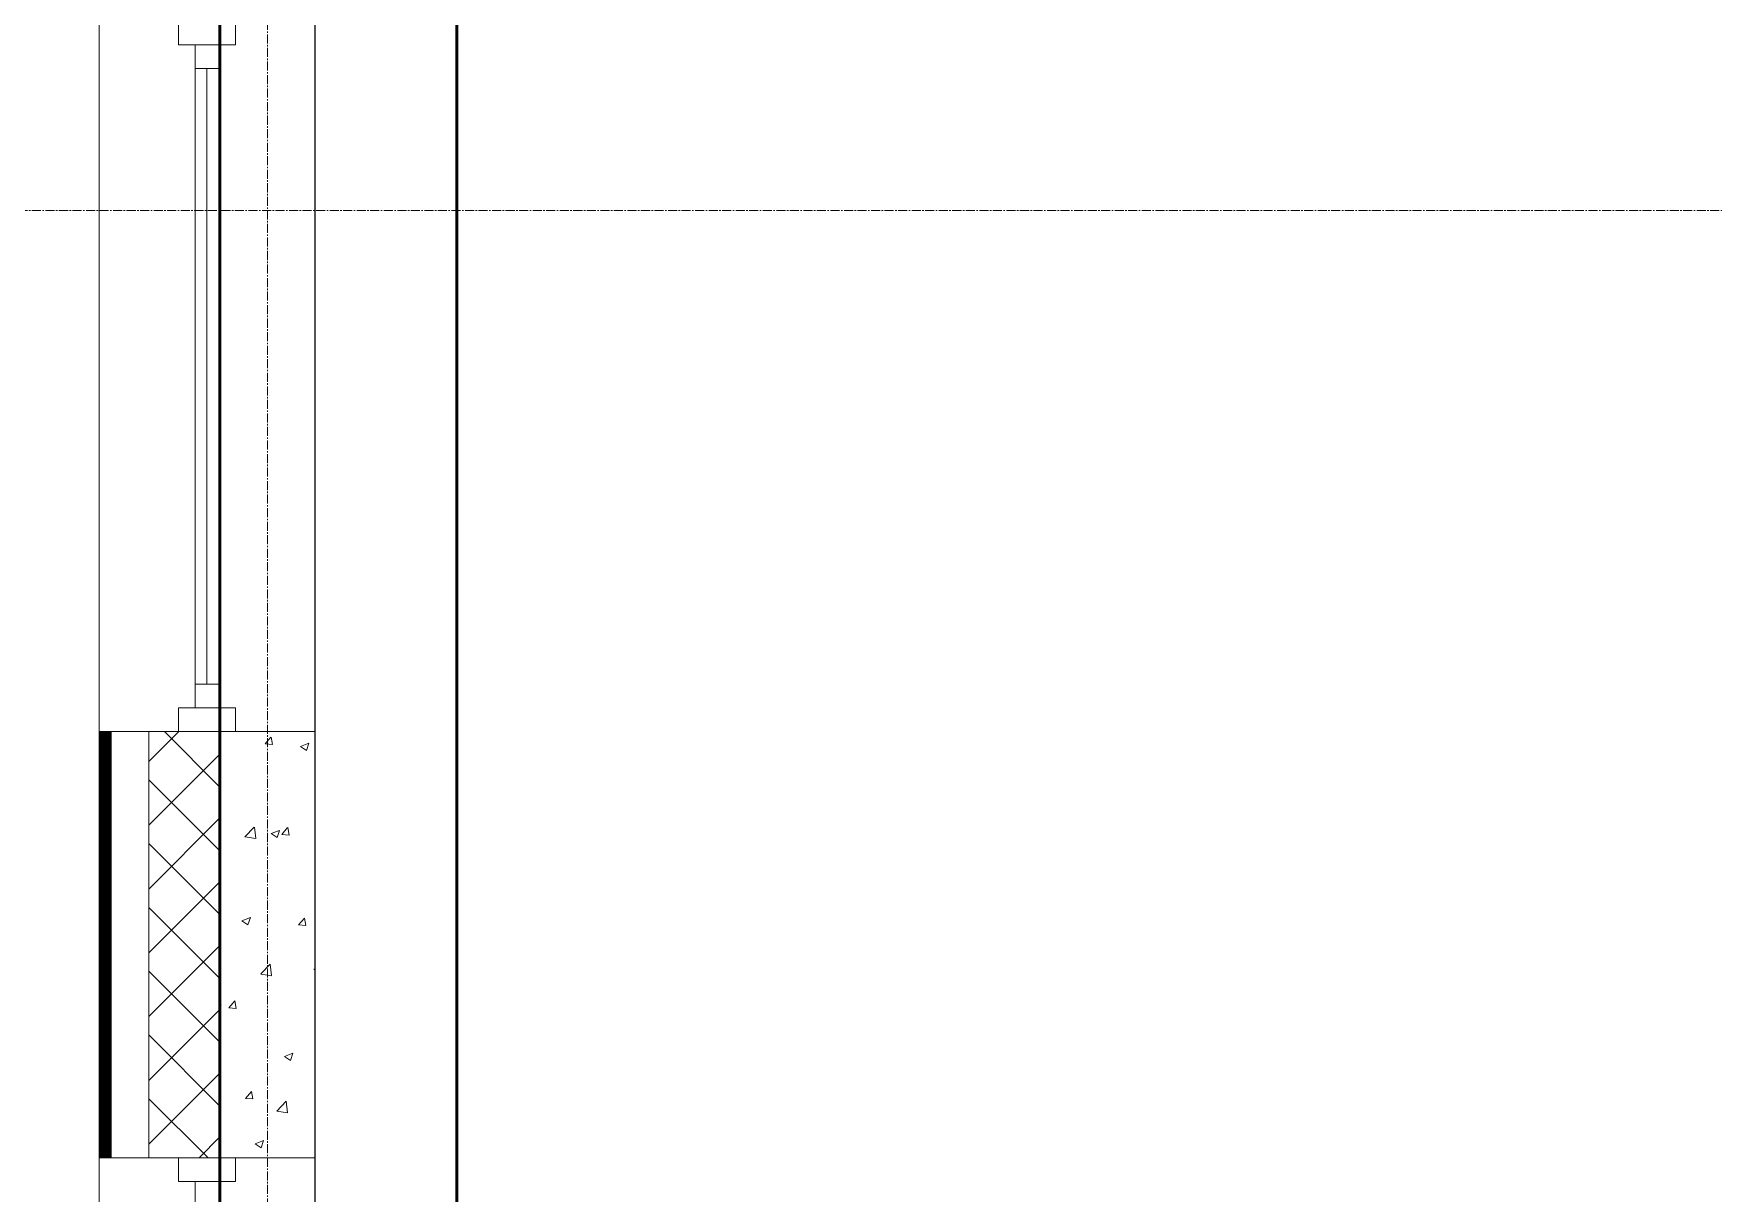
# Model space of a CAD drawing. Header units: millimetres. Extents: x -231292 to 573618, y -153144 to 564035.
# Drawn here: x 8390 to 11936, y -89420 to -86972 of the extents above; entities that cross this region are included whole.
import ezdxf

# ---------------------------------------------------------------- set-up
doc = ezdxf.new("R2010")
doc.units = ezdxf.units.MM
doc.linetypes.add('CENTER2', pattern=[28.575, 19.05, -3.175, 3.175, -3.175])
doc.layers.get('0').update_dxf_attribs({"color": 250})
for name, color, linetype, lineweight in [('A-Wall_Материал_Газоблок_Контур', 250, 'Continuous', 0), ('АР_Окна', 250, 'Continuous', 5), ('АР_Стены ПЕНОблок', 250, 'Continuous', 20), ('АР_Тонкая', 250, 'Continuous', 5), ('АР_Утеплитель', 250, 'Continuous', 0), ('АР_Штриховка', 250, 'Continuous', 0), ('РД_Оси_100', 250, 'Continuous', 0)]:
    doc.layers.add(name, color=color, linetype=linetype, lineweight=lineweight)
doc.layers.add('КР_Балки-0.5', color=60, linetype='Continuous', lineweight=50, plot=False)

# ---------------------------------------------------------------- blocks, each defined once
blk = doc.blocks.new('оси_рен')
at = {"layer": 'РД_Оси_100', "color": 251, "linetype": 'CENTER2', "true_color": 0x636466}
for p, q in [((1195652.916, 135558.25), (1195652.916, 223268.25)), ((1189697.958, 197413.25), (1241712.916, 197413.25))]:
    blk.add_line(p, q, dxfattribs=at)

msp = doc.modelspace()

# ---------------------------------------------------------------- linework, layer by layer
at = {"lineweight": -3}
msp.add_lwpolyline([(21283.458, -80265.283), (8983.458, -80265.283), (8983.458, -98050.283), (21283.458, -98050.283)], close=True, dxfattribs=at)
at = {"layer": 'A-Wall_Материал_Газоблок_Контур', "color": 18, "linetype": 'Continuous', "lineweight": 0, "true_color": 0x000000}
for p, q in [((8528.458, -86945.283), (8528.458, -88445.283)), ((8983.458, -88445.283), (8983.458, -86945.283)), ((8528.458, -89345.283), (8528.458, -91745.283)), ((8983.458, -91745.283), (8983.458, -89345.283))]:
    msp.add_line(p, q, dxfattribs=at)
at = {"layer": 'АР_Окна', "color": 18, "linetype": 'Continuous', "lineweight": 5, "true_color": 0x000000}
for p, q in [((8528.458, -86945.283), (8528.458, -88445.283)), ((8983.458, -86945.283), (8983.458, -88445.283)), ((8730.958, -87045.283), (8780.958, -87045.283)), ((8755.958, -87045.283), (8755.958, -88345.283)), ((8730.958, -88345.283), (8780.958, -88345.283)), ((8528.458, -89345.283), (8528.458, -91745.283)), ((8815.958, -89345.283), (8695.958, -89345.283)), ((8695.958, -89345.283), (8695.958, -89395.283)), ((8815.958, -89395.283), (8815.958, -89345.283)), ((8983.458, -89345.283), (8983.458, -91745.283)), ((8695.958, -89395.283), (8815.958, -89395.283)), ((8730.958, -89395.283), (8780.958, -89395.283)), ((8730.958, -91695.283), (8730.958, -89395.283)), ((8780.958, -89395.283), (8780.958, -91695.283))]:
    msp.add_line(p, q, dxfattribs=at)
for points in [[(8815.958, -86995.283), (8815.958, -86945.283), (8695.958, -86945.283), (8695.958, -86995.283)], [(8730.958, -86995.283), (8780.958, -86995.283), (8780.958, -88395.283), (8730.958, -88395.283)], [(8815.958, -88395.283), (8815.958, -88445.283), (8695.958, -88445.283), (8695.958, -88395.283)]]:
    msp.add_lwpolyline(points, close=True, dxfattribs=at)
at = {"layer": 'АР_Стены ПЕНОблок', "color": 18, "linetype": 'Continuous', "lineweight": 20, "true_color": 0x000000}
for p, q in [((8983.458, -88445.283), (8783.458, -88445.283)), ((8783.458, -88445.283), (8783.458, -89345.283)), ((8983.458, -89345.283), (8983.458, -88445.283)), ((8783.458, -89345.283), (8983.458, -89345.283))]:
    msp.add_line(p, q, dxfattribs=at)
at = {"layer": 'АР_Тонкая', "color": 18, "linetype": 'Continuous', "lineweight": 5, "true_color": 0x000000}
for p, q in [((8553.458, -88445.283), (8528.458, -88445.283)), ((8528.458, -88445.283), (8528.458, -89345.283)), ((8633.458, -88445.283), (8553.458, -88445.283)), ((8553.458, -88445.283), (8553.458, -89345.283)), ((8553.458, -89345.283), (8553.458, -88445.283)), ((8633.458, -89345.283), (8633.458, -88445.283)), ((8528.458, -89345.283), (8553.458, -89345.283)), ((8553.458, -89345.283), (8633.458, -89345.283))]:
    msp.add_line(p, q, dxfattribs=at)
at = {"layer": 'АР_Утеплитель', "color": 18, "linetype": 'Continuous', "lineweight": 0, "true_color": 0x000000}
for p, q in [((8783.458, -88445.283), (8633.458, -88445.283)), ((8633.458, -88445.283), (8633.458, -89345.283)), ((8783.458, -89345.283), (8783.458, -88445.283)), ((8633.458, -89345.283), (8783.458, -89345.283))]:
    msp.add_line(p, q, dxfattribs=at)
at = {"layer": 'АР_Штриховка', "color": 18, "linetype": 'Continuous', "lineweight": 0, "true_color": 0x000000}
for p, q in [((8528.458, -88446.283), (8553.458, -88446.283)), ((8528.458, -88447.283), (8553.458, -88447.283)), ((8528.458, -88448.283), (8553.458, -88448.283)), ((8528.458, -88449.283), (8553.458, -88449.283)), ((8528.458, -88450.283), (8553.458, -88450.283)), ((8528.458, -88451.283), (8553.458, -88451.283)), ((8528.458, -88452.283), (8553.458, -88452.283)), ((8528.458, -88453.283), (8553.458, -88453.283)), ((8528.458, -88454.283), (8553.458, -88454.283)), ((8528.458, -88455.283), (8553.458, -88455.283)), ((8528.458, -88456.283), (8553.458, -88456.283)), ((8528.458, -88457.283), (8553.458, -88457.283)), ((8528.458, -88458.283), (8553.458, -88458.283)), ((8528.458, -88459.283), (8553.458, -88459.283)), ((8528.458, -88460.283), (8553.458, -88460.283)), ((8528.458, -88461.283), (8553.458, -88461.283)), ((8528.458, -88462.283), (8553.458, -88462.283)), ((8528.458, -88463.283), (8553.458, -88463.283)), ((8528.458, -88464.283), (8553.458, -88464.283)), ((8528.458, -88465.283), (8553.458, -88465.283)), ((8528.458, -88466.283), (8553.458, -88466.283)), ((8528.458, -88467.283), (8553.458, -88467.283)), ((8528.458, -88468.283), (8553.458, -88468.283)), ((8528.458, -88469.283), (8553.458, -88469.283)), ((8528.458, -88470.283), (8553.458, -88470.283)), ((8528.458, -88471.283), (8553.458, -88471.283)), ((8528.458, -88472.283), (8553.458, -88472.283)), ((8528.458, -88473.283), (8553.458, -88473.283)), ((8528.458, -88474.283), (8553.458, -88474.283)), ((8528.458, -88475.283), (8553.458, -88475.283)), ((8528.458, -88476.283), (8553.458, -88476.283)), ((8528.458, -88477.283), (8553.458, -88477.283)), ((8528.458, -88478.283), (8553.458, -88478.283)), ((8528.458, -88479.283), (8553.458, -88479.283)), ((8633.458, -88508.17), (8696.345, -88445.283)), ((8783.458, -88562.281), (8666.46, -88445.283)), ((8878.828, -88471.313), (8891.073, -88456.72)), ((8878.828, -88471.314), (8894.01, -88472.642)), ((8894.186, -88472.61), (8891.25, -88456.688)), ((8953.407, -88476.447), (8966.042, -88484.969)), ((8953.429, -88476.399), (8971.214, -88469.572)), ((8966.049, -88484.971), (8971.199, -88469.622)), ((8528.458, -88480.283), (8553.458, -88480.283)), ((8528.458, -88481.283), (8553.458, -88481.283)), ((8528.458, -88482.283), (8553.458, -88482.283)), ((8528.458, -88483.283), (8553.458, -88483.283)), ((8528.458, -88484.283), (8553.458, -88484.283)), ((8528.458, -88485.283), (8553.458, -88485.283)), ((8528.458, -88486.283), (8553.458, -88486.283)), ((8528.458, -88487.283), (8553.458, -88487.283)), ((8528.458, -88488.283), (8553.458, -88488.283)), ((8528.458, -88489.283), (8553.458, -88489.283)), ((8528.458, -88490.283), (8553.458, -88490.283)), ((8528.458, -88491.283), (8553.458, -88491.283)), ((8528.458, -88492.283), (8553.458, -88492.283)), ((8528.458, -88493.283), (8553.458, -88493.283)), ((8528.458, -88494.283), (8553.458, -88494.283)), ((8528.458, -88495.283), (8553.458, -88495.283)), ((8528.458, -88496.283), (8553.458, -88496.283)), ((8528.458, -88497.283), (8553.458, -88497.283)), ((8528.458, -88498.283), (8553.458, -88498.283)), ((8528.458, -88499.283), (8553.458, -88499.283)), ((8528.458, -88500.283), (8553.458, -88500.283)), ((8528.458, -88501.283), (8553.458, -88501.283)), ((8528.458, -88502.283), (8553.458, -88502.283)), ((8528.458, -88503.283), (8553.458, -88503.283)), ((8528.458, -88504.283), (8553.458, -88504.283)), ((8528.458, -88505.283), (8553.458, -88505.283)), ((8528.458, -88506.283), (8553.458, -88506.283)), ((8528.458, -88507.283), (8553.458, -88507.283)), ((8528.458, -88508.283), (8553.458, -88508.283)), ((8528.458, -88509.283), (8553.458, -88509.283)), ((8528.458, -88510.283), (8553.458, -88510.283)), ((8528.458, -88511.283), (8553.458, -88511.283)), ((8528.458, -88512.283), (8553.458, -88512.283)), ((8528.458, -88513.283), (8553.458, -88513.283)), ((8528.458, -88514.283), (8553.458, -88514.283)), ((8528.458, -88515.283), (8553.458, -88515.283)), ((8633.458, -88642.874), (8783.458, -88492.874)), ((8528.458, -88516.283), (8553.458, -88516.283)), ((8528.458, -88517.283), (8553.458, -88517.283)), ((8528.458, -88518.283), (8553.458, -88518.283)), ((8528.458, -88519.283), (8553.458, -88519.283)), ((8528.458, -88520.283), (8553.458, -88520.283)), ((8528.458, -88521.283), (8553.458, -88521.283)), ((8528.458, -88522.283), (8553.458, -88522.283)), ((8528.458, -88523.283), (8553.458, -88523.283)), ((8528.458, -88524.283), (8553.458, -88524.283)), ((8528.458, -88525.283), (8553.458, -88525.283)), ((8528.458, -88526.283), (8553.458, -88526.283)), ((8528.458, -88527.283), (8553.458, -88527.283)), ((8528.458, -88528.283), (8553.458, -88528.283)), ((8528.458, -88529.283), (8553.458, -88529.283)), ((8528.458, -88530.283), (8553.458, -88530.283)), ((8528.458, -88531.283), (8553.458, -88531.283)), ((8528.458, -88532.283), (8553.458, -88532.283)), ((8528.458, -88533.283), (8553.458, -88533.283)), ((8528.458, -88534.283), (8553.458, -88534.283)), ((8528.458, -88535.283), (8553.458, -88535.283)), ((8528.458, -88536.283), (8553.458, -88536.283)), ((8528.458, -88537.283), (8553.458, -88537.283)), ((8528.458, -88538.283), (8553.458, -88538.283)), ((8528.458, -88539.283), (8553.458, -88539.283)), ((8528.458, -88540.283), (8553.458, -88540.283)), ((8528.458, -88541.283), (8553.458, -88541.283)), ((8528.458, -88542.283), (8553.458, -88542.283)), ((8528.458, -88543.283), (8553.458, -88543.283)), ((8528.458, -88544.283), (8553.458, -88544.283)), ((8528.458, -88545.283), (8553.458, -88545.283)), ((8528.458, -88546.283), (8553.458, -88546.283)), ((8528.458, -88547.283), (8553.458, -88547.283)), ((8528.458, -88548.283), (8553.458, -88548.283)), ((8528.458, -88549.283), (8553.458, -88549.283)), ((8528.458, -88550.283), (8553.458, -88550.283)), ((8783.458, -88696.985), (8633.458, -88546.985)), ((8528.458, -88551.283), (8553.458, -88551.283)), ((8528.458, -88552.283), (8553.458, -88552.283)), ((8528.458, -88553.283), (8553.458, -88553.283)), ((8528.458, -88554.283), (8553.458, -88554.283)), ((8528.458, -88555.283), (8553.458, -88555.283)), ((8528.458, -88556.283), (8553.458, -88556.283)), ((8528.458, -88557.283), (8553.458, -88557.283)), ((8528.458, -88558.283), (8553.458, -88558.283)), ((8528.458, -88559.283), (8553.458, -88559.283)), ((8528.458, -88560.283), (8553.458, -88560.283)), ((8528.458, -88561.283), (8553.458, -88561.283)), ((8528.458, -88562.283), (8553.458, -88562.283)), ((8528.458, -88563.283), (8553.458, -88563.283)), ((8528.458, -88564.283), (8553.458, -88564.283)), ((8528.458, -88565.283), (8553.458, -88565.283)), ((8528.458, -88566.283), (8553.458, -88566.283)), ((8528.458, -88567.283), (8553.458, -88567.283)), ((8528.458, -88568.283), (8553.458, -88568.283)), ((8528.458, -88569.283), (8553.458, -88569.283)), ((8528.458, -88570.283), (8553.458, -88570.283)), ((8528.458, -88571.283), (8553.458, -88571.283)), ((8528.458, -88572.283), (8553.458, -88572.283)), ((8528.458, -88573.283), (8553.458, -88573.283)), ((8528.458, -88574.283), (8553.458, -88574.283)), ((8528.458, -88575.283), (8553.458, -88575.283)), ((8528.458, -88576.283), (8553.458, -88576.283)), ((8528.458, -88577.283), (8553.458, -88577.283)), ((8528.458, -88578.283), (8553.458, -88578.283)), ((8528.458, -88579.283), (8553.458, -88579.283)), ((8528.458, -88580.283), (8553.458, -88580.283)), ((8528.458, -88581.283), (8553.458, -88581.283)), ((8528.458, -88582.283), (8553.458, -88582.283)), ((8528.458, -88583.283), (8553.458, -88583.283)), ((8528.458, -88584.283), (8553.458, -88584.283)), ((8528.458, -88585.283), (8553.458, -88585.283)), ((8528.458, -88586.283), (8553.458, -88586.283)), ((8528.458, -88587.283), (8553.458, -88587.283)), ((8528.458, -88588.283), (8553.458, -88588.283)), ((8528.458, -88589.283), (8553.458, -88589.283)), ((8528.458, -88590.283), (8553.458, -88590.283)), ((8528.458, -88591.283), (8553.458, -88591.283)), ((8528.458, -88592.283), (8553.458, -88592.283)), ((8528.458, -88593.283), (8553.458, -88593.283)), ((8528.458, -88594.283), (8553.458, -88594.283)), ((8528.458, -88595.283), (8553.458, -88595.283)), ((8528.458, -88596.283), (8553.458, -88596.283)), ((8528.458, -88597.283), (8553.458, -88597.283)), ((8528.458, -88598.283), (8553.458, -88598.283)), ((8528.458, -88599.283), (8553.458, -88599.283)), ((8528.458, -88600.283), (8553.458, -88600.283)), ((8528.458, -88601.283), (8553.458, -88601.283)), ((8528.458, -88602.283), (8553.458, -88602.283)), ((8528.458, -88603.283), (8553.458, -88603.283)), ((8528.458, -88604.283), (8553.458, -88604.283)), ((8528.458, -88605.283), (8553.458, -88605.283)), ((8528.458, -88606.283), (8553.458, -88606.283)), ((8528.458, -88607.283), (8553.458, -88607.283)), ((8528.458, -88608.283), (8553.458, -88608.283)), ((8528.458, -88609.283), (8553.458, -88609.283)), ((8528.458, -88610.283), (8553.458, -88610.283)), ((8528.458, -88611.283), (8553.458, -88611.283)), ((8528.458, -88612.283), (8553.458, -88612.283)), ((8528.458, -88613.283), (8553.458, -88613.283)), ((8528.458, -88614.283), (8553.458, -88614.283)), ((8528.458, -88615.283), (8553.458, -88615.283)), ((8528.458, -88616.283), (8553.458, -88616.283)), ((8528.458, -88617.283), (8553.458, -88617.283)), ((8528.458, -88618.283), (8553.458, -88618.283)), ((8528.458, -88619.283), (8553.458, -88619.283)), ((8528.458, -88620.283), (8553.458, -88620.283)), ((8528.458, -88621.283), (8553.458, -88621.283)), ((8528.458, -88622.283), (8553.458, -88622.283)), ((8528.458, -88623.283), (8553.458, -88623.283)), ((8528.458, -88624.283), (8553.458, -88624.283)), ((8528.458, -88625.283), (8553.458, -88625.283)), ((8528.458, -88626.283), (8553.458, -88626.283)), ((8528.458, -88627.283), (8553.458, -88627.283)), ((8528.458, -88628.283), (8553.458, -88628.283)), ((8528.458, -88629.283), (8553.458, -88629.283)), ((8528.458, -88630.283), (8553.458, -88630.283)), ((8528.458, -88631.283), (8553.458, -88631.283)), ((8528.458, -88632.283), (8553.458, -88632.283)), ((8528.458, -88633.283), (8553.458, -88633.283)), ((8528.458, -88634.283), (8553.458, -88634.283)), ((8528.458, -88635.283), (8553.458, -88635.283)), ((8528.458, -88636.283), (8553.458, -88636.283)), ((8528.458, -88637.283), (8553.458, -88637.283)), ((8528.458, -88638.283), (8553.458, -88638.283)), ((8528.458, -88639.283), (8553.458, -88639.283)), ((8528.458, -88640.283), (8553.458, -88640.283)), ((8528.458, -88641.283), (8553.458, -88641.283)), ((8528.458, -88642.283), (8553.458, -88642.283)), ((8528.458, -88643.283), (8553.458, -88643.283)), ((8528.458, -88644.283), (8553.458, -88644.283)), ((8528.458, -88645.283), (8553.458, -88645.283)), ((8528.458, -88646.283), (8553.458, -88646.283)), ((8528.458, -88647.283), (8553.458, -88647.283)), ((8528.458, -88648.283), (8553.458, -88648.283)), ((8528.458, -88649.283), (8553.458, -88649.283)), ((8528.458, -88650.283), (8553.458, -88650.283)), ((8528.458, -88651.283), (8553.458, -88651.283)), ((8528.458, -88652.283), (8553.458, -88652.283)), ((8528.458, -88653.283), (8553.458, -88653.283)), ((8528.458, -88654.283), (8553.458, -88654.283)), ((8528.458, -88655.283), (8553.458, -88655.283)), ((8528.458, -88656.283), (8553.458, -88656.283)), ((8528.458, -88657.283), (8553.458, -88657.283)), ((8633.458, -88777.578), (8783.458, -88627.578)), ((8836.186, -88667.508), (8855.97, -88646.889)), ((8858.822, -88671.006), (8856.016, -88646.884)), ((8891.627, -88660.587), (8909.411, -88653.76)), ((8904.246, -88669.159), (8909.397, -88653.81)), ((8914.072, -88662.37), (8926.317, -88647.777)), ((8929.429, -88663.666), (8926.492, -88647.745)), ((8528.458, -88658.283), (8553.458, -88658.283)), ((8528.458, -88659.283), (8553.458, -88659.283)), ((8528.458, -88660.283), (8553.458, -88660.283)), ((8528.458, -88661.283), (8553.458, -88661.283)), ((8528.458, -88662.283), (8553.458, -88662.283)), ((8528.458, -88663.283), (8553.458, -88663.283)), ((8528.458, -88664.283), (8553.458, -88664.283)), ((8528.458, -88665.283), (8553.458, -88665.283)), ((8528.458, -88666.283), (8553.458, -88666.283)), ((8528.458, -88667.283), (8553.458, -88667.283)), ((8528.458, -88668.283), (8553.458, -88668.283)), ((8528.458, -88669.283), (8553.458, -88669.283)), ((8528.458, -88670.283), (8553.458, -88670.283)), ((8528.458, -88671.283), (8553.458, -88671.283)), ((8528.458, -88672.283), (8553.458, -88672.283)), ((8528.458, -88673.283), (8553.458, -88673.283)), ((8528.458, -88674.283), (8553.458, -88674.283)), ((8528.458, -88675.283), (8553.458, -88675.283)), ((8528.458, -88676.283), (8553.458, -88676.283)), ((8528.458, -88677.283), (8553.458, -88677.283)), ((8528.458, -88678.283), (8553.458, -88678.283)), ((8528.458, -88679.283), (8553.458, -88679.283)), ((8528.458, -88680.283), (8553.458, -88680.283)), ((8528.458, -88681.283), (8553.458, -88681.283)), ((8528.458, -88682.283), (8553.458, -88682.283)), ((8528.458, -88683.283), (8553.458, -88683.283)), ((8528.458, -88684.283), (8553.458, -88684.283)), ((8528.458, -88685.283), (8553.458, -88685.283)), ((8528.458, -88686.283), (8553.458, -88686.283)), ((8528.458, -88687.283), (8553.458, -88687.283)), ((8528.458, -88688.283), (8553.458, -88688.283)), ((8528.458, -88689.283), (8553.458, -88689.283)), ((8528.458, -88690.283), (8553.458, -88690.283)), ((8528.458, -88691.283), (8553.458, -88691.283)), ((8528.458, -88692.283), (8553.458, -88692.283)), ((8783.458, -88831.689), (8633.458, -88681.689)), ((8836.22, -88667.579), (8858.81, -88671.083)), ((8891.605, -88660.635), (8904.24, -88669.157)), ((8914.072, -88662.371), (8929.254, -88663.699)), ((8528.458, -88693.283), (8553.458, -88693.283)), ((8528.458, -88694.283), (8553.458, -88694.283)), ((8528.458, -88695.283), (8553.458, -88695.283)), ((8528.458, -88696.283), (8553.458, -88696.283)), ((8528.458, -88697.283), (8553.458, -88697.283)), ((8528.458, -88698.283), (8553.458, -88698.283)), ((8528.458, -88699.283), (8553.458, -88699.283)), ((8528.458, -88700.283), (8553.458, -88700.283)), ((8528.458, -88701.283), (8553.458, -88701.283)), ((8528.458, -88702.283), (8553.458, -88702.283)), ((8528.458, -88703.283), (8553.458, -88703.283)), ((8528.458, -88704.283), (8553.458, -88704.283)), ((8528.458, -88705.283), (8553.458, -88705.283)), ((8528.458, -88706.283), (8553.458, -88706.283)), ((8528.458, -88707.283), (8553.458, -88707.283)), ((8528.458, -88708.283), (8553.458, -88708.283)), ((8528.458, -88709.283), (8553.458, -88709.283)), ((8528.458, -88710.283), (8553.458, -88710.283)), ((8528.458, -88711.283), (8553.458, -88711.283)), ((8528.458, -88712.283), (8553.458, -88712.283)), ((8528.458, -88713.283), (8553.458, -88713.283)), ((8528.458, -88714.283), (8553.458, -88714.283)), ((8528.458, -88715.283), (8553.458, -88715.283)), ((8528.458, -88716.283), (8553.458, -88716.283)), ((8528.458, -88717.283), (8553.458, -88717.283)), ((8528.458, -88718.283), (8553.458, -88718.283)), ((8528.458, -88719.283), (8553.458, -88719.283)), ((8528.458, -88720.283), (8553.458, -88720.283)), ((8528.458, -88721.283), (8553.458, -88721.283)), ((8528.458, -88722.283), (8553.458, -88722.283)), ((8528.458, -88723.283), (8553.458, -88723.283)), ((8528.458, -88724.283), (8553.458, -88724.283)), ((8528.458, -88725.283), (8553.458, -88725.283)), ((8528.458, -88726.283), (8553.458, -88726.283)), ((8528.458, -88727.283), (8553.458, -88727.283)), ((8528.458, -88728.283), (8553.458, -88728.283)), ((8528.458, -88729.283), (8553.458, -88729.283)), ((8528.458, -88730.283), (8553.458, -88730.283)), ((8528.458, -88731.283), (8553.458, -88731.283)), ((8528.458, -88732.283), (8553.458, -88732.283)), ((8528.458, -88733.283), (8553.458, -88733.283)), ((8528.458, -88734.283), (8553.458, -88734.283)), ((8528.458, -88735.283), (8553.458, -88735.283)), ((8528.458, -88736.283), (8553.458, -88736.283)), ((8528.458, -88737.283), (8553.458, -88737.283)), ((8528.458, -88738.283), (8553.458, -88738.283)), ((8528.458, -88739.283), (8553.458, -88739.283)), ((8528.458, -88740.283), (8553.458, -88740.283)), ((8528.458, -88741.283), (8553.458, -88741.283)), ((8528.458, -88742.283), (8553.458, -88742.283)), ((8528.458, -88743.283), (8553.458, -88743.283)), ((8528.458, -88744.283), (8553.458, -88744.283)), ((8528.458, -88745.283), (8553.458, -88745.283)), ((8528.458, -88746.283), (8553.458, -88746.283)), ((8528.458, -88747.283), (8553.458, -88747.283)), ((8528.458, -88748.283), (8553.458, -88748.283)), ((8528.458, -88749.283), (8553.458, -88749.283)), ((8528.458, -88750.283), (8553.458, -88750.283)), ((8528.458, -88751.283), (8553.458, -88751.283)), ((8528.458, -88752.283), (8553.458, -88752.283)), ((8528.458, -88753.283), (8553.458, -88753.283)), ((8528.458, -88754.283), (8553.458, -88754.283)), ((8528.458, -88755.283), (8553.458, -88755.283)), ((8528.458, -88756.283), (8553.458, -88756.283)), ((8528.458, -88757.283), (8553.458, -88757.283)), ((8528.458, -88758.283), (8553.458, -88758.283)), ((8528.458, -88759.283), (8553.458, -88759.283)), ((8528.458, -88760.283), (8553.458, -88760.283)), ((8528.458, -88761.283), (8553.458, -88761.283)), ((8528.458, -88762.283), (8553.458, -88762.283)), ((8528.458, -88763.283), (8553.458, -88763.283)), ((8633.458, -88912.281), (8783.458, -88762.281)), ((8528.458, -88764.283), (8553.458, -88764.283)), ((8528.458, -88765.283), (8553.458, -88765.283)), ((8528.458, -88766.283), (8553.458, -88766.283)), ((8528.458, -88767.283), (8553.458, -88767.283)), ((8528.458, -88768.283), (8553.458, -88768.283)), ((8528.458, -88769.283), (8553.458, -88769.283)), ((8528.458, -88770.283), (8553.458, -88770.283)), ((8528.458, -88771.283), (8553.458, -88771.283)), ((8528.458, -88772.283), (8553.458, -88772.283)), ((8528.458, -88773.283), (8553.458, -88773.283)), ((8528.458, -88774.283), (8553.458, -88774.283)), ((8528.458, -88775.283), (8553.458, -88775.283)), ((8528.458, -88776.283), (8553.458, -88776.283)), ((8528.458, -88777.283), (8553.458, -88777.283)), ((8528.458, -88778.283), (8553.458, -88778.283)), ((8528.458, -88779.283), (8553.458, -88779.283)), ((8528.458, -88780.283), (8553.458, -88780.283)), ((8528.458, -88781.283), (8553.458, -88781.283)), ((8528.458, -88782.283), (8553.458, -88782.283)), ((8528.458, -88783.283), (8553.458, -88783.283)), ((8528.458, -88784.283), (8553.458, -88784.283)), ((8528.458, -88785.283), (8553.458, -88785.283)), ((8528.458, -88786.283), (8553.458, -88786.283)), ((8528.458, -88787.283), (8553.458, -88787.283)), ((8528.458, -88788.283), (8553.458, -88788.283)), ((8528.458, -88789.283), (8553.458, -88789.283)), ((8528.458, -88790.283), (8553.458, -88790.283)), ((8528.458, -88791.283), (8553.458, -88791.283)), ((8528.458, -88792.283), (8553.458, -88792.283)), ((8528.458, -88793.283), (8553.458, -88793.283)), ((8528.458, -88794.283), (8553.458, -88794.283)), ((8528.458, -88795.283), (8553.458, -88795.283)), ((8528.458, -88796.283), (8553.458, -88796.283)), ((8528.458, -88797.283), (8553.458, -88797.283)), ((8528.458, -88798.283), (8553.458, -88798.283)), ((8528.458, -88799.283), (8553.458, -88799.283)), ((8528.458, -88800.283), (8553.458, -88800.283)), ((8528.458, -88801.283), (8553.458, -88801.283)), ((8528.458, -88802.283), (8553.458, -88802.283)), ((8528.458, -88803.283), (8553.458, -88803.283)), ((8528.458, -88804.283), (8553.458, -88804.283)), ((8528.458, -88805.283), (8553.458, -88805.283)), ((8528.458, -88806.283), (8553.458, -88806.283)), ((8528.458, -88807.283), (8553.458, -88807.283)), ((8528.458, -88808.283), (8553.458, -88808.283)), ((8528.458, -88809.283), (8553.458, -88809.283)), ((8528.458, -88810.283), (8553.458, -88810.283)), ((8528.458, -88811.283), (8553.458, -88811.283)), ((8528.458, -88812.283), (8553.458, -88812.283)), ((8528.458, -88813.283), (8553.458, -88813.283)), ((8528.458, -88814.283), (8553.458, -88814.283)), ((8528.458, -88815.283), (8553.458, -88815.283)), ((8528.458, -88816.283), (8553.458, -88816.283)), ((8528.458, -88817.283), (8553.458, -88817.283)), ((8528.458, -88818.283), (8553.458, -88818.283)), ((8528.458, -88819.283), (8553.458, -88819.283)), ((8528.458, -88820.283), (8553.458, -88820.283)), ((8528.458, -88821.283), (8553.458, -88821.283)), ((8528.458, -88822.283), (8553.458, -88822.283)), ((8528.458, -88823.283), (8553.458, -88823.283)), ((8528.458, -88824.283), (8553.458, -88824.283)), ((8528.458, -88825.283), (8553.458, -88825.283)), ((8528.458, -88826.283), (8553.458, -88826.283)), ((8528.458, -88827.283), (8553.458, -88827.283)), ((8528.458, -88828.283), (8553.458, -88828.283)), ((8528.458, -88829.283), (8553.458, -88829.283)), ((8528.458, -88830.283), (8553.458, -88830.283)), ((8528.458, -88831.283), (8553.458, -88831.283)), ((8528.458, -88832.283), (8553.458, -88832.283)), ((8528.458, -88833.283), (8553.458, -88833.283)), ((8528.458, -88834.283), (8553.458, -88834.283)), ((8783.458, -88966.393), (8633.458, -88816.393)), ((8528.458, -88835.283), (8553.458, -88835.283)), ((8528.458, -88836.283), (8553.458, -88836.283)), ((8528.458, -88837.283), (8553.458, -88837.283)), ((8528.458, -88838.283), (8553.458, -88838.283)), ((8528.458, -88839.283), (8553.458, -88839.283)), ((8528.458, -88840.283), (8553.458, -88840.283)), ((8528.458, -88841.283), (8553.458, -88841.283)), ((8528.458, -88842.283), (8553.458, -88842.283)), ((8528.458, -88843.283), (8553.458, -88843.283)), ((8528.458, -88844.283), (8553.458, -88844.283)), ((8528.458, -88845.283), (8553.458, -88845.283)), ((8528.458, -88846.283), (8553.458, -88846.283)), ((8528.458, -88847.283), (8553.458, -88847.283)), ((8528.458, -88848.283), (8553.458, -88848.283)), ((8528.458, -88849.283), (8553.458, -88849.283)), ((8528.458, -88850.283), (8553.458, -88850.283)), ((8528.458, -88851.283), (8553.458, -88851.283)), ((8528.458, -88852.283), (8553.458, -88852.283)), ((8528.458, -88853.283), (8553.458, -88853.283)), ((8528.458, -88854.283), (8553.458, -88854.283)), ((8528.458, -88855.283), (8553.458, -88855.283)), ((8528.458, -88856.283), (8553.458, -88856.283)), ((8528.458, -88857.283), (8553.458, -88857.283)), ((8528.458, -88858.283), (8553.458, -88858.283)), ((8528.458, -88859.283), (8553.458, -88859.283)), ((8528.458, -88860.283), (8553.458, -88860.283)), ((8528.458, -88861.283), (8553.458, -88861.283)), ((8528.458, -88862.283), (8553.458, -88862.283)), ((8528.458, -88863.283), (8553.458, -88863.283)), ((8528.458, -88864.283), (8553.458, -88864.283)), ((8528.458, -88865.283), (8553.458, -88865.283)), ((8528.458, -88866.283), (8553.458, -88866.283)), ((8528.458, -88867.283), (8553.458, -88867.283)), ((8528.458, -88868.283), (8553.458, -88868.283)), ((8528.458, -88869.283), (8553.458, -88869.283)), ((8829.803, -88844.822), (8842.438, -88853.345)), ((8829.825, -88844.775), (8847.609, -88837.948)), ((8842.444, -88853.347), (8847.595, -88837.998)), ((8949.315, -88853.427), (8961.56, -88838.834)), ((8949.315, -88853.427), (8964.497, -88854.756)), ((8964.672, -88854.723), (8961.735, -88838.802)), ((8528.458, -88870.283), (8553.458, -88870.283)), ((8528.458, -88871.283), (8553.458, -88871.283)), ((8528.458, -88872.283), (8553.458, -88872.283)), ((8528.458, -88873.283), (8553.458, -88873.283)), ((8528.458, -88874.283), (8553.458, -88874.283)), ((8528.458, -88875.283), (8553.458, -88875.283)), ((8528.458, -88876.283), (8553.458, -88876.283)), ((8528.458, -88877.283), (8553.458, -88877.283)), ((8528.458, -88878.283), (8553.458, -88878.283)), ((8528.458, -88879.283), (8553.458, -88879.283)), ((8528.458, -88880.283), (8553.458, -88880.283)), ((8528.458, -88881.283), (8553.458, -88881.283)), ((8528.458, -88882.283), (8553.458, -88882.283)), ((8528.458, -88883.283), (8553.458, -88883.283)), ((8528.458, -88884.283), (8553.458, -88884.283)), ((8528.458, -88885.283), (8553.458, -88885.283)), ((8528.458, -88886.283), (8553.458, -88886.283)), ((8528.458, -88887.283), (8553.458, -88887.283)), ((8528.458, -88888.283), (8553.458, -88888.283)), ((8528.458, -88889.283), (8553.458, -88889.283)), ((8528.458, -88890.283), (8553.458, -88890.283)), ((8528.458, -88891.283), (8553.458, -88891.283)), ((8528.458, -88892.283), (8553.458, -88892.283)), ((8528.458, -88893.283), (8553.458, -88893.283)), ((8528.458, -88894.283), (8553.458, -88894.283)), ((8528.458, -88895.283), (8553.458, -88895.283)), ((8528.458, -88896.283), (8553.458, -88896.283)), ((8528.458, -88897.283), (8553.458, -88897.283)), ((8528.458, -88898.283), (8553.458, -88898.283)), ((8528.458, -88899.283), (8553.458, -88899.283)), ((8528.458, -88900.283), (8553.458, -88900.283)), ((8528.458, -88901.283), (8553.458, -88901.283)), ((8528.458, -88902.283), (8553.458, -88902.283)), ((8528.458, -88903.283), (8553.458, -88903.283)), ((8528.458, -88904.283), (8553.458, -88904.283)), ((8528.458, -88905.283), (8553.458, -88905.283)), ((8633.458, -89046.985), (8783.458, -88896.985)), ((8528.458, -88906.283), (8553.458, -88906.283)), ((8528.458, -88907.283), (8553.458, -88907.283)), ((8528.458, -88908.283), (8553.458, -88908.283)), ((8528.458, -88909.283), (8553.458, -88909.283)), ((8528.458, -88910.283), (8553.458, -88910.283)), ((8528.458, -88911.283), (8553.458, -88911.283)), ((8528.458, -88912.283), (8553.458, -88912.283)), ((8528.458, -88913.283), (8553.458, -88913.283)), ((8528.458, -88914.283), (8553.458, -88914.283)), ((8528.458, -88915.283), (8553.458, -88915.283)), ((8528.458, -88916.283), (8553.458, -88916.283)), ((8528.458, -88917.283), (8553.458, -88917.283)), ((8528.458, -88918.283), (8553.458, -88918.283)), ((8528.458, -88919.283), (8553.458, -88919.283)), ((8528.458, -88920.283), (8553.458, -88920.283)), ((8528.458, -88921.283), (8553.458, -88921.283)), ((8528.458, -88922.283), (8553.458, -88922.283)), ((8528.458, -88923.283), (8553.458, -88923.283)), ((8528.458, -88924.283), (8553.458, -88924.283)), ((8528.458, -88925.283), (8553.458, -88925.283)), ((8528.458, -88926.283), (8553.458, -88926.283)), ((8528.458, -88927.283), (8553.458, -88927.283)), ((8528.458, -88928.283), (8553.458, -88928.283)), ((8528.458, -88929.283), (8553.458, -88929.283)), ((8528.458, -88930.283), (8553.458, -88930.283)), ((8528.458, -88931.283), (8553.458, -88931.283)), ((8528.458, -88932.283), (8553.458, -88932.283)), ((8528.458, -88933.283), (8553.458, -88933.283)), ((8528.458, -88934.283), (8553.458, -88934.283)), ((8528.458, -88935.283), (8553.458, -88935.283)), ((8528.458, -88936.283), (8553.458, -88936.283)), ((8528.458, -88937.283), (8553.458, -88937.283)), ((8528.458, -88938.283), (8553.458, -88938.283)), ((8528.458, -88939.283), (8553.458, -88939.283)), ((8528.458, -88940.283), (8553.458, -88940.283)), ((8869.861, -88956.977), (8889.645, -88936.358)), ((8892.496, -88960.475), (8889.69, -88936.352)), ((8528.458, -88941.283), (8553.458, -88941.283)), ((8528.458, -88942.283), (8553.458, -88942.283)), ((8528.458, -88943.283), (8553.458, -88943.283)), ((8528.458, -88944.283), (8553.458, -88944.283)), ((8528.458, -88945.283), (8553.458, -88945.283)), ((8528.458, -88946.283), (8553.458, -88946.283)), ((8528.458, -88947.283), (8553.458, -88947.283)), ((8528.458, -88948.283), (8553.458, -88948.283)), ((8528.458, -88949.283), (8553.458, -88949.283)), ((8528.458, -88950.283), (8553.458, -88950.283)), ((8528.458, -88951.283), (8553.458, -88951.283)), ((8528.458, -88952.283), (8553.458, -88952.283)), ((8528.458, -88953.283), (8553.458, -88953.283)), ((8528.458, -88954.283), (8553.458, -88954.283)), ((8528.458, -88955.283), (8553.458, -88955.283)), ((8528.458, -88956.283), (8553.458, -88956.283)), ((8528.458, -88957.283), (8553.458, -88957.283)), ((8528.458, -88958.283), (8553.458, -88958.283)), ((8528.458, -88959.283), (8553.458, -88959.283)), ((8528.458, -88960.283), (8553.458, -88960.283)), ((8528.458, -88961.283), (8553.458, -88961.283)), ((8528.458, -88962.283), (8553.458, -88962.283)), ((8528.458, -88963.283), (8553.458, -88963.283)), ((8528.458, -88964.283), (8553.458, -88964.283)), ((8528.458, -88965.283), (8553.458, -88965.283)), ((8528.458, -88966.283), (8553.458, -88966.283)), ((8528.458, -88967.283), (8553.458, -88967.283)), ((8528.458, -88968.283), (8553.458, -88968.283)), ((8528.458, -88969.283), (8553.458, -88969.283)), ((8528.458, -88970.283), (8553.458, -88970.283)), ((8528.458, -88971.283), (8553.458, -88971.283)), ((8528.458, -88972.283), (8553.458, -88972.283)), ((8528.458, -88973.283), (8553.458, -88973.283)), ((8528.458, -88974.283), (8553.458, -88974.283)), ((8528.458, -88975.283), (8553.458, -88975.283)), ((8528.458, -88976.283), (8553.458, -88976.283)), ((8783.458, -89101.097), (8633.458, -88951.097)), ((8869.895, -88957.047), (8892.485, -88960.551)), ((8981.418, -88947.088), (8983.458, -88948.464)), ((8981.439, -88947.04), (8983.458, -88946.265)), ((8528.458, -88977.283), (8553.458, -88977.283)), ((8528.458, -88978.283), (8553.458, -88978.283)), ((8528.458, -88979.283), (8553.458, -88979.283)), ((8528.458, -88980.283), (8553.458, -88980.283)), ((8528.458, -88981.283), (8553.458, -88981.283)), ((8528.458, -88982.283), (8553.458, -88982.283)), ((8528.458, -88983.283), (8553.458, -88983.283)), ((8528.458, -88984.283), (8553.458, -88984.283)), ((8528.458, -88985.283), (8553.458, -88985.283)), ((8528.458, -88986.283), (8553.458, -88986.283)), ((8528.458, -88987.283), (8553.458, -88987.283)), ((8528.458, -88988.283), (8553.458, -88988.283)), ((8528.458, -88989.283), (8553.458, -88989.283)), ((8528.458, -88990.283), (8553.458, -88990.283)), ((8528.458, -88991.283), (8553.458, -88991.283)), ((8528.458, -88992.283), (8553.458, -88992.283)), ((8528.458, -88993.283), (8553.458, -88993.283)), ((8528.458, -88994.283), (8553.458, -88994.283)), ((8528.458, -88995.283), (8553.458, -88995.283)), ((8528.458, -88996.283), (8553.458, -88996.283)), ((8528.458, -88997.283), (8553.458, -88997.283)), ((8528.458, -88998.283), (8553.458, -88998.283)), ((8528.458, -88999.283), (8553.458, -88999.283)), ((8528.458, -89000.283), (8553.458, -89000.283)), ((8528.458, -89001.283), (8553.458, -89001.283)), ((8528.458, -89002.283), (8553.458, -89002.283)), ((8528.458, -89003.283), (8553.458, -89003.283)), ((8528.458, -89004.283), (8553.458, -89004.283)), ((8528.458, -89005.283), (8553.458, -89005.283)), ((8528.458, -89006.283), (8553.458, -89006.283)), ((8528.458, -89007.283), (8553.458, -89007.283)), ((8528.458, -89008.283), (8553.458, -89008.283)), ((8528.458, -89009.283), (8553.458, -89009.283)), ((8528.458, -89010.283), (8553.458, -89010.283)), ((8528.458, -89011.283), (8553.458, -89011.283)), ((8528.458, -89012.283), (8553.458, -89012.283)), ((8528.458, -89013.283), (8553.458, -89013.283)), ((8528.458, -89014.283), (8553.458, -89014.283)), ((8528.458, -89015.283), (8553.458, -89015.283)), ((8528.458, -89016.283), (8553.458, -89016.283)), ((8528.458, -89017.283), (8553.458, -89017.283)), ((8528.458, -89018.283), (8553.458, -89018.283)), ((8528.458, -89019.283), (8553.458, -89019.283)), ((8528.458, -89020.283), (8553.458, -89020.283)), ((8528.458, -89021.283), (8553.458, -89021.283)), ((8528.458, -89022.283), (8553.458, -89022.283)), ((8528.458, -89023.283), (8553.458, -89023.283)), ((8528.458, -89024.283), (8553.458, -89024.283)), ((8528.458, -89025.283), (8553.458, -89025.283)), ((8528.458, -89026.283), (8553.458, -89026.283)), ((8528.458, -89027.283), (8553.458, -89027.283)), ((8528.458, -89028.283), (8553.458, -89028.283)), ((8528.458, -89029.283), (8553.458, -89029.283)), ((8528.458, -89030.283), (8553.458, -89030.283)), ((8528.458, -89031.283), (8553.458, -89031.283)), ((8528.458, -89032.283), (8553.458, -89032.283)), ((8528.458, -89033.283), (8553.458, -89033.283)), ((8528.458, -89034.283), (8553.458, -89034.283)), ((8528.458, -89035.283), (8553.458, -89035.283)), ((8528.458, -89036.283), (8553.458, -89036.283)), ((8528.458, -89037.283), (8553.458, -89037.283)), ((8528.458, -89038.283), (8553.458, -89038.283)), ((8528.458, -89039.283), (8553.458, -89039.283)), ((8528.458, -89040.283), (8553.458, -89040.283)), ((8528.458, -89041.283), (8553.458, -89041.283)), ((8528.458, -89042.283), (8553.458, -89042.283)), ((8528.458, -89043.283), (8553.458, -89043.283)), ((8528.458, -89044.283), (8553.458, -89044.283)), ((8528.458, -89045.283), (8553.458, -89045.283)), ((8528.458, -89046.283), (8553.458, -89046.283)), ((8528.458, -89047.283), (8553.458, -89047.283)), ((8633.458, -89181.689), (8783.458, -89031.689)), ((8783.458, -89023.038), (8785.807, -89022.136)), ((8783.458, -89029.144), (8785.793, -89022.186)), ((8802.374, -89028.545), (8814.619, -89013.951)), ((8802.374, -89028.545), (8817.556, -89029.873)), ((8817.731, -89029.841), (8814.794, -89013.92)), ((8528.458, -89048.283), (8553.458, -89048.283)), ((8528.458, -89049.283), (8553.458, -89049.283)), ((8528.458, -89050.283), (8553.458, -89050.283)), ((8528.458, -89051.283), (8553.458, -89051.283)), ((8528.458, -89052.283), (8553.458, -89052.283)), ((8528.458, -89053.283), (8553.458, -89053.283)), ((8528.458, -89054.283), (8553.458, -89054.283)), ((8528.458, -89055.283), (8553.458, -89055.283)), ((8528.458, -89056.283), (8553.458, -89056.283)), ((8528.458, -89057.283), (8553.458, -89057.283)), ((8528.458, -89058.283), (8553.458, -89058.283)), ((8528.458, -89059.283), (8553.458, -89059.283)), ((8528.458, -89060.283), (8553.458, -89060.283)), ((8528.458, -89061.283), (8553.458, -89061.283)), ((8528.458, -89062.283), (8553.458, -89062.283)), ((8528.458, -89063.283), (8553.458, -89063.283)), ((8528.458, -89064.283), (8553.458, -89064.283)), ((8528.458, -89065.283), (8553.458, -89065.283)), ((8528.458, -89066.283), (8553.458, -89066.283)), ((8528.458, -89067.283), (8553.458, -89067.283)), ((8528.458, -89068.283), (8553.458, -89068.283)), ((8528.458, -89069.283), (8553.458, -89069.283)), ((8528.458, -89070.283), (8553.458, -89070.283)), ((8528.458, -89071.283), (8553.458, -89071.283)), ((8528.458, -89072.283), (8553.458, -89072.283)), ((8528.458, -89073.283), (8553.458, -89073.283)), ((8528.458, -89074.283), (8553.458, -89074.283)), ((8528.458, -89075.283), (8553.458, -89075.283)), ((8528.458, -89076.283), (8553.458, -89076.283)), ((8528.458, -89077.283), (8553.458, -89077.283)), ((8528.458, -89078.283), (8553.458, -89078.283)), ((8528.458, -89079.283), (8553.458, -89079.283)), ((8528.458, -89080.283), (8553.458, -89080.283)), ((8528.458, -89081.283), (8553.458, -89081.283)), ((8528.458, -89082.283), (8553.458, -89082.283)), ((8528.458, -89083.283), (8553.458, -89083.283)), ((8528.458, -89084.283), (8553.458, -89084.283)), ((8528.458, -89085.283), (8553.458, -89085.283)), ((8528.458, -89086.283), (8553.458, -89086.283)), ((8528.458, -89087.283), (8553.458, -89087.283)), ((8528.458, -89088.283), (8553.458, -89088.283)), ((8528.458, -89089.283), (8553.458, -89089.283)), ((8528.458, -89090.283), (8553.458, -89090.283)), ((8528.458, -89091.283), (8553.458, -89091.283)), ((8528.458, -89092.283), (8553.458, -89092.283)), ((8528.458, -89093.283), (8553.458, -89093.283)), ((8528.458, -89094.283), (8553.458, -89094.283)), ((8528.458, -89095.283), (8553.458, -89095.283)), ((8528.458, -89096.283), (8553.458, -89096.283)), ((8528.458, -89097.283), (8553.458, -89097.283)), ((8528.458, -89098.283), (8553.458, -89098.283)), ((8528.458, -89099.283), (8553.458, -89099.283)), ((8528.458, -89100.283), (8553.458, -89100.283)), ((8528.458, -89101.283), (8553.458, -89101.283)), ((8528.458, -89102.283), (8553.458, -89102.283)), ((8528.458, -89103.283), (8553.458, -89103.283)), ((8528.458, -89104.283), (8553.458, -89104.283)), ((8528.458, -89105.283), (8553.458, -89105.283)), ((8528.458, -89106.283), (8553.458, -89106.283)), ((8528.458, -89107.283), (8553.458, -89107.283)), ((8528.458, -89108.283), (8553.458, -89108.283)), ((8528.458, -89109.283), (8553.458, -89109.283)), ((8528.458, -89110.283), (8553.458, -89110.283)), ((8528.458, -89111.283), (8553.458, -89111.283)), ((8528.458, -89112.283), (8553.458, -89112.283)), ((8528.458, -89113.283), (8553.458, -89113.283)), ((8528.458, -89114.283), (8553.458, -89114.283)), ((8528.458, -89115.283), (8553.458, -89115.283)), ((8528.458, -89116.283), (8553.458, -89116.283)), ((8528.458, -89117.283), (8553.458, -89117.283)), ((8528.458, -89118.283), (8553.458, -89118.283)), ((8783.458, -89235.801), (8633.458, -89085.801)), ((8528.458, -89119.283), (8553.458, -89119.283)), ((8528.458, -89120.283), (8553.458, -89120.283)), ((8528.458, -89121.283), (8553.458, -89121.283)), ((8528.458, -89122.283), (8553.458, -89122.283)), ((8528.458, -89123.283), (8553.458, -89123.283)), ((8528.458, -89124.283), (8553.458, -89124.283)), ((8528.458, -89125.283), (8553.458, -89125.283)), ((8528.458, -89126.283), (8553.458, -89126.283)), ((8528.458, -89127.283), (8553.458, -89127.283)), ((8528.458, -89128.283), (8553.458, -89128.283)), ((8528.458, -89129.283), (8553.458, -89129.283)), ((8528.458, -89130.283), (8553.458, -89130.283)), ((8528.458, -89131.283), (8553.458, -89131.283)), ((8528.458, -89132.283), (8553.458, -89132.283)), ((8528.458, -89133.283), (8553.458, -89133.283)), ((8528.458, -89134.283), (8553.458, -89134.283)), ((8528.458, -89135.283), (8553.458, -89135.283)), ((8528.458, -89136.283), (8553.458, -89136.283)), ((8528.458, -89137.283), (8553.458, -89137.283)), ((8528.458, -89138.283), (8553.458, -89138.283)), ((8528.458, -89139.283), (8553.458, -89139.283)), ((8528.458, -89140.283), (8553.458, -89140.283)), ((8528.458, -89141.283), (8553.458, -89141.283)), ((8528.458, -89142.283), (8553.458, -89142.283)), ((8528.458, -89143.283), (8553.458, -89143.283)), ((8528.458, -89144.283), (8553.458, -89144.283)), ((8528.458, -89145.283), (8553.458, -89145.283)), ((8528.458, -89146.283), (8553.458, -89146.283)), ((8528.458, -89147.283), (8553.458, -89147.283)), ((8528.458, -89148.283), (8553.458, -89148.283)), ((8528.458, -89149.283), (8553.458, -89149.283)), ((8528.458, -89150.283), (8553.458, -89150.283)), ((8528.458, -89151.283), (8553.458, -89151.283)), ((8528.458, -89152.283), (8553.458, -89152.283)), ((8528.458, -89153.283), (8553.458, -89153.283)), ((8919.616, -89131.276), (8932.25, -89139.798)), ((8919.637, -89131.229), (8937.422, -89124.402)), ((8932.257, -89139.8), (8937.407, -89124.451)), ((8528.458, -89154.283), (8553.458, -89154.283)), ((8528.458, -89155.283), (8553.458, -89155.283)), ((8528.458, -89156.283), (8553.458, -89156.283)), ((8528.458, -89157.283), (8553.458, -89157.283)), ((8528.458, -89158.283), (8553.458, -89158.283)), ((8528.458, -89159.283), (8553.458, -89159.283)), ((8528.458, -89160.283), (8553.458, -89160.283)), ((8528.458, -89161.283), (8553.458, -89161.283)), ((8528.458, -89162.283), (8553.458, -89162.283)), ((8528.458, -89163.283), (8553.458, -89163.283)), ((8528.458, -89164.283), (8553.458, -89164.283)), ((8528.458, -89165.283), (8553.458, -89165.283)), ((8528.458, -89166.283), (8553.458, -89166.283)), ((8528.458, -89167.283), (8553.458, -89167.283)), ((8528.458, -89168.283), (8553.458, -89168.283)), ((8528.458, -89169.283), (8553.458, -89169.283)), ((8528.458, -89170.283), (8553.458, -89170.283)), ((8528.458, -89171.283), (8553.458, -89171.283)), ((8528.458, -89172.283), (8553.458, -89172.283)), ((8528.458, -89173.283), (8553.458, -89173.283)), ((8528.458, -89174.283), (8553.458, -89174.283)), ((8528.458, -89175.283), (8553.458, -89175.283)), ((8528.458, -89176.283), (8553.458, -89176.283)), ((8528.458, -89177.283), (8553.458, -89177.283)), ((8528.458, -89178.283), (8553.458, -89178.283)), ((8528.458, -89179.283), (8553.458, -89179.283)), ((8528.458, -89180.283), (8553.458, -89180.283)), ((8528.458, -89181.283), (8553.458, -89181.283)), ((8528.458, -89182.283), (8553.458, -89182.283)), ((8528.458, -89183.283), (8553.458, -89183.283)), ((8528.458, -89184.283), (8553.458, -89184.283)), ((8528.458, -89185.283), (8553.458, -89185.283)), ((8528.458, -89186.283), (8553.458, -89186.283)), ((8528.458, -89187.283), (8553.458, -89187.283)), ((8528.458, -89188.283), (8553.458, -89188.283)), ((8633.458, -89316.393), (8783.458, -89166.393)), ((8528.458, -89189.283), (8553.458, -89189.283)), ((8528.458, -89190.283), (8553.458, -89190.283)), ((8528.458, -89191.283), (8553.458, -89191.283)), ((8528.458, -89192.283), (8553.458, -89192.283)), ((8528.458, -89193.283), (8553.458, -89193.283)), ((8528.458, -89194.283), (8553.458, -89194.283)), ((8528.458, -89195.283), (8553.458, -89195.283)), ((8528.458, -89196.283), (8553.458, -89196.283)), ((8528.458, -89197.283), (8553.458, -89197.283)), ((8528.458, -89198.283), (8553.458, -89198.283)), ((8528.458, -89199.283), (8553.458, -89199.283)), ((8528.458, -89200.283), (8553.458, -89200.283)), ((8528.458, -89201.283), (8553.458, -89201.283)), ((8528.458, -89202.283), (8553.458, -89202.283)), ((8528.458, -89203.283), (8553.458, -89203.283)), ((8528.458, -89204.283), (8553.458, -89204.283)), ((8528.458, -89205.283), (8553.458, -89205.283)), ((8528.458, -89206.283), (8553.458, -89206.283)), ((8528.458, -89207.283), (8553.458, -89207.283)), ((8528.458, -89208.283), (8553.458, -89208.283)), ((8528.458, -89209.283), (8553.458, -89209.283)), ((8528.458, -89210.283), (8553.458, -89210.283)), ((8528.458, -89211.283), (8553.458, -89211.283)), ((8528.458, -89212.283), (8553.458, -89212.283)), ((8528.458, -89213.283), (8553.458, -89213.283)), ((8528.458, -89214.283), (8553.458, -89214.283)), ((8528.458, -89215.283), (8553.458, -89215.283)), ((8528.458, -89216.283), (8553.458, -89216.283)), ((8528.458, -89217.283), (8553.458, -89217.283)), ((8528.458, -89218.283), (8553.458, -89218.283)), ((8528.458, -89219.283), (8553.458, -89219.283)), ((8528.458, -89220.283), (8553.458, -89220.283)), ((8528.458, -89221.283), (8553.458, -89221.283)), ((8528.458, -89222.283), (8553.458, -89222.283)), ((8528.458, -89223.283), (8553.458, -89223.283)), ((8528.458, -89224.283), (8553.458, -89224.283)), ((8758.237, -89345.283), (8633.458, -89220.504)), ((8837.617, -89219.601), (8849.862, -89205.008)), ((8837.617, -89219.602), (8852.799, -89220.93)), ((8852.974, -89220.898), (8850.037, -89204.977)), ((8528.458, -89225.283), (8553.458, -89225.283)), ((8528.458, -89226.283), (8553.458, -89226.283)), ((8528.458, -89227.283), (8553.458, -89227.283)), ((8528.458, -89228.283), (8553.458, -89228.283)), ((8528.458, -89229.283), (8553.458, -89229.283)), ((8528.458, -89230.283), (8553.458, -89230.283)), ((8528.458, -89231.283), (8553.458, -89231.283)), ((8528.458, -89232.283), (8553.458, -89232.283)), ((8528.458, -89233.283), (8553.458, -89233.283)), ((8528.458, -89234.283), (8553.458, -89234.283)), ((8528.458, -89235.283), (8553.458, -89235.283)), ((8528.458, -89236.283), (8553.458, -89236.283)), ((8528.458, -89237.283), (8553.458, -89237.283)), ((8528.458, -89238.283), (8553.458, -89238.283)), ((8528.458, -89239.283), (8553.458, -89239.283)), ((8528.458, -89240.283), (8553.458, -89240.283)), ((8528.458, -89241.283), (8553.458, -89241.283)), ((8528.458, -89242.283), (8553.458, -89242.283)), ((8528.458, -89243.283), (8553.458, -89243.283)), ((8528.458, -89244.283), (8553.458, -89244.283)), ((8528.458, -89245.283), (8553.458, -89245.283)), ((8528.458, -89246.283), (8553.458, -89246.283)), ((8528.458, -89247.283), (8553.458, -89247.283)), ((8528.458, -89248.283), (8553.458, -89248.283)), ((8528.458, -89249.283), (8553.458, -89249.283)), ((8528.458, -89250.283), (8553.458, -89250.283)), ((8528.458, -89251.283), (8553.458, -89251.283)), ((8528.458, -89252.283), (8553.458, -89252.283)), ((8528.458, -89253.283), (8553.458, -89253.283)), ((8528.458, -89254.283), (8553.458, -89254.283)), ((8528.458, -89255.283), (8553.458, -89255.283)), ((8528.458, -89256.283), (8553.458, -89256.283)), ((8528.458, -89257.283), (8553.458, -89257.283)), ((8528.458, -89258.283), (8553.458, -89258.283)), ((8528.458, -89259.283), (8553.458, -89259.283)), ((8903.536, -89246.445), (8923.32, -89225.826)), ((8903.57, -89246.516), (8926.159, -89250.019)), ((8926.171, -89249.943), (8923.365, -89225.821)), ((8528.458, -89260.283), (8553.458, -89260.283)), ((8528.458, -89261.283), (8553.458, -89261.283)), ((8528.458, -89262.283), (8553.458, -89262.283)), ((8528.458, -89263.283), (8553.458, -89263.283)), ((8528.458, -89264.283), (8553.458, -89264.283)), ((8528.458, -89265.283), (8553.458, -89265.283)), ((8528.458, -89266.283), (8553.458, -89266.283)), ((8528.458, -89267.283), (8553.458, -89267.283)), ((8528.458, -89268.283), (8553.458, -89268.283)), ((8528.458, -89269.283), (8553.458, -89269.283)), ((8528.458, -89270.283), (8553.458, -89270.283)), ((8528.458, -89271.283), (8553.458, -89271.283)), ((8528.458, -89272.283), (8553.458, -89272.283)), ((8528.458, -89273.283), (8553.458, -89273.283)), ((8528.458, -89274.283), (8553.458, -89274.283)), ((8528.458, -89275.283), (8553.458, -89275.283)), ((8528.458, -89276.283), (8553.458, -89276.283)), ((8528.458, -89277.283), (8553.458, -89277.283)), ((8528.458, -89278.283), (8553.458, -89278.283)), ((8528.458, -89279.283), (8553.458, -89279.283)), ((8528.458, -89280.283), (8553.458, -89280.283)), ((8528.458, -89281.283), (8553.458, -89281.283)), ((8528.458, -89282.283), (8553.458, -89282.283)), ((8528.458, -89283.283), (8553.458, -89283.283)), ((8528.458, -89284.283), (8553.458, -89284.283)), ((8528.458, -89285.283), (8553.458, -89285.283)), ((8528.458, -89286.283), (8553.458, -89286.283)), ((8528.458, -89287.283), (8553.458, -89287.283)), ((8528.458, -89288.283), (8553.458, -89288.283)), ((8528.458, -89289.283), (8553.458, -89289.283)), ((8528.458, -89290.283), (8553.458, -89290.283)), ((8528.458, -89291.283), (8553.458, -89291.283)), ((8528.458, -89292.283), (8553.458, -89292.283)), ((8528.458, -89293.283), (8553.458, -89293.283)), ((8528.458, -89294.283), (8553.458, -89294.283)), ((8528.458, -89295.283), (8553.458, -89295.283)), ((8528.458, -89296.283), (8553.458, -89296.283)), ((8528.458, -89297.283), (8553.458, -89297.283)), ((8528.458, -89298.283), (8553.458, -89298.283)), ((8528.458, -89299.283), (8553.458, -89299.283)), ((8528.458, -89300.283), (8553.458, -89300.283)), ((8528.458, -89301.283), (8553.458, -89301.283)), ((8528.458, -89302.283), (8553.458, -89302.283)), ((8528.458, -89303.283), (8553.458, -89303.283)), ((8528.458, -89304.283), (8553.458, -89304.283)), ((8528.458, -89305.283), (8553.458, -89305.283)), ((8528.458, -89306.283), (8553.458, -89306.283)), ((8528.458, -89307.283), (8553.458, -89307.283)), ((8528.458, -89308.283), (8553.458, -89308.283)), ((8528.458, -89309.283), (8553.458, -89309.283)), ((8528.458, -89310.283), (8553.458, -89310.283)), ((8528.458, -89311.283), (8553.458, -89311.283)), ((8528.458, -89312.283), (8553.458, -89312.283)), ((8528.458, -89313.283), (8553.458, -89313.283)), ((8528.458, -89314.283), (8553.458, -89314.283)), ((8528.458, -89315.283), (8553.458, -89315.283)), ((8528.458, -89316.283), (8553.458, -89316.283)), ((8528.458, -89317.283), (8553.458, -89317.283)), ((8528.458, -89318.283), (8553.458, -89318.283)), ((8528.458, -89319.283), (8553.458, -89319.283)), ((8528.458, -89320.283), (8553.458, -89320.283)), ((8528.458, -89321.283), (8553.458, -89321.283)), ((8528.458, -89322.283), (8553.458, -89322.283)), ((8528.458, -89323.283), (8553.458, -89323.283)), ((8528.458, -89324.283), (8553.458, -89324.283)), ((8528.458, -89325.283), (8553.458, -89325.283)), ((8528.458, -89326.283), (8553.458, -89326.283)), ((8528.458, -89327.283), (8553.458, -89327.283)), ((8528.458, -89328.283), (8553.458, -89328.283)), ((8528.458, -89329.283), (8553.458, -89329.283)), ((8528.458, -89330.283), (8553.458, -89330.283)), ((8739.272, -89345.283), (8783.458, -89301.097)), ((8857.814, -89315.464), (8870.448, -89323.986)), ((8857.835, -89315.417), (8875.62, -89308.59)), ((8870.455, -89323.988), (8875.605, -89308.639)), ((8528.458, -89331.283), (8553.458, -89331.283)), ((8528.458, -89332.283), (8553.458, -89332.283)), ((8528.458, -89333.283), (8553.458, -89333.283)), ((8528.458, -89334.283), (8553.458, -89334.283)), ((8528.458, -89335.283), (8553.458, -89335.283)), ((8528.458, -89336.283), (8553.458, -89336.283)), ((8528.458, -89337.283), (8553.458, -89337.283)), ((8528.458, -89338.283), (8553.458, -89338.283)), ((8528.458, -89339.283), (8553.458, -89339.283)), ((8528.458, -89340.283), (8553.458, -89340.283)), ((8528.458, -89341.283), (8553.458, -89341.283)), ((8528.458, -89342.283), (8553.458, -89342.283)), ((8528.458, -89343.283), (8553.458, -89343.283)), ((8528.458, -89344.283), (8553.458, -89344.283)), ((8528.458, -89345.283), (8553.458, -89345.283))]:
    msp.add_line(p, q, dxfattribs=at)
at = {"layer": 'КР_Балки-0.5', "color": 18, "ltscale": 200, "true_color": 0x000000}
for p, q in [((8783.458, -98050.283), (8783.458, -71545.283)), ((8783.458, -98050.283), (8783.458, -71545.283)), ((9283.458, -71545.283), (9283.458, -98050.283)), ((9283.458, -71545.283), (9283.458, -98050.283))]:
    msp.add_line(p, q, dxfattribs=at)

# ---------------------------------------------------------------- block references
at = {"rotation": 359.999868838025}
msp.add_blockref('оси_рен', (-1186769.82, -284755.728), dxfattribs=at)

doc.saveas('drawing.dxf')
